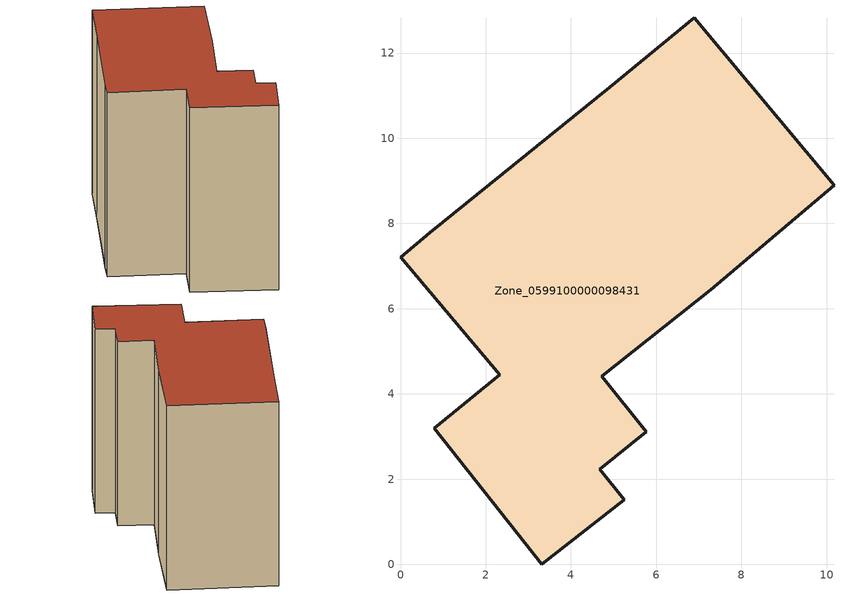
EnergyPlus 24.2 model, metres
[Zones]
Zone_0599100000098431
 floor ground (C_G): 4.72,4.42 5.77,3.11 4.67,2.23 5.25,1.51 3.31,0 0.79,3.19 2.32,4.45 0,7.2 0.68,7.78 4.91,11.2 6.89,12.83 10.17,8.9 7.28,6.44 z0
 wall outside (C_F): 10.17,8.9 6.89,12.83 4.91,11.2 0.68,7.78 0,7.2 2.32,4.45 0.79,3.19 3.31,0 5.25,1.51 4.67,2.23 5.77,3.11 4.72,4.42 7.28,6.44 10.17,8.9 z0:9.25
 roof outside (C_R): 4.72,4.42 7.28,6.44 10.17,8.9 6.89,12.83 4.91,11.2 0.68,7.78 0,7.2 2.32,4.45 0.79,3.19 3.31,0 5.25,1.51 4.67,2.23 5.77,3.11 z9.25
[BUILDING]
Pand.0599100000098431: North Axis=0; Terrain=City; Loads Convergence Tolerance Value=0.04; Temperature Convergence Tolerance Value=0.4; Solar Distribution=FullExterior; Maximum Number of Warmup Days=25; Minimum Number of Warmup Days=1
[Site:Location]
Rotterdam.The.Hague.AP_ZH_NLD Design_Conditions: Latitude=51.96; Longitude=4.45; Time Zone=1; Elevation=-4.5
[SITE:GROUNDTEMPERATURE:BUILDINGSURFACE]
18, 18, 18, 18, 18, 18, 18, 18, 18, 18, 18, 18
[MATERIAL] Thermal Absorptance=0.9; Solar Absorptance=0.7; Visible Absorptance=0.7
Name | Roughness | Thickness | Conductivity | Density | Specific Heat
G.TC.1946 | MediumSmooth | 0.15 | 1 | 540 | 1210
F.TC.1946 | Rough | 0.3 | 0.857143 | 1920 | 840
R.TC.1946 | MediumRough | 0.2 | 0.909091 | 1500 | 1000
[CONSTRUCTION]
C_G: G.TC.1946
C_F: F.TC.1946
C_R: R.TC.1946
[ZONE]
Zone_0599100000098431: Type=1; Multiplier=1; Ceiling Height=Autocalculate; Volume=Autocalculate; Floor Area=autocalculate; Part of Total Floor Area=Yes
[ZONEINFILTRATION:DESIGNFLOWRATE]
Infil_Zone_0599100000098431: Zone or ZoneList or Space or SpaceList=Zone_0599100000098431; Schedule=AlwaysOn; Design Flow Rate Calculation Method=Flow/Area; Flow Rate per Floor Area=0.003; Constant Term Coefficient=1; Temperature Term Coefficient=0; Velocity Term Coefficient=0; Velocity Squared Term Coefficient=0
[HVACTEMPLATE:ZONE:IDEALLOADSAIRSYSTEM]
Zone_0599100000098431: Maximum Heating Supply Air Temperature=50; Minimum Cooling Supply Air Temperature=13; Maximum Heating Supply Air Humidity Ratio=0.0156; Minimum Cooling Supply Air Humidity Ratio=0.0077; Heating Limit=NoLimit; Cooling Limit=NoLimit; Dehumidification Control Type=ConstantSensibleHeatRatio; Cooling Sensible Heat Ratio=0.7; Dehumidification Setpoint=60; Humidification Control Type=None; Humidification Setpoint=30; Outdoor Air Method=None; Outdoor Air Flow Rate per Person=0.00944; Outdoor Air Flow Rate per Zone Floor Area=0; Outdoor Air Flow Rate per Zone=0; Demand Controlled Ventilation Type=None; Outdoor Air Economizer Type=NoEconomizer; Heat Recovery Type=None; Sensible Heat Recovery Effectiveness=0.7; Latent Heat Recovery Effectiveness=0.65
[ZONECONTROL:THERMOSTAT]
ThermostatControl_Zone_0599100000098431: Zone or ZoneList=Zone_0599100000098431; Control Type Schedule=DualSetpointControlType; Control 1=Thermostat_Zone_0599100000098431; Temperature Difference Between Cutout And Setpoint=0
[THERMOSTATSETPOINT:DUALSETPOINT]
Thermostat_Zone_0599100000098431: Heating Setpoint Temperature Schedule=HeatingSetpoint_Zone_0599100000098431; Cooling Setpoint Temperature Schedule=CoolingSetpoint_Zone_0599100000098431
[SCHEDULE:COMPACT]
HeatingSetpoint_Zone_0599100000098431: Through: 12/31, For: AllDays, Until: 24:00, 21
CoolingSetpoint_Zone_0599100000098431: Through: 12/31, For: AllDays, Until: 24:00, 24
DualSetpointControlType: Through: 12/31, For: AllDays, Until: 24:00, 4
AlwaysOn: Through: 12/31, For: AllDays, Until: 24:00, 1
